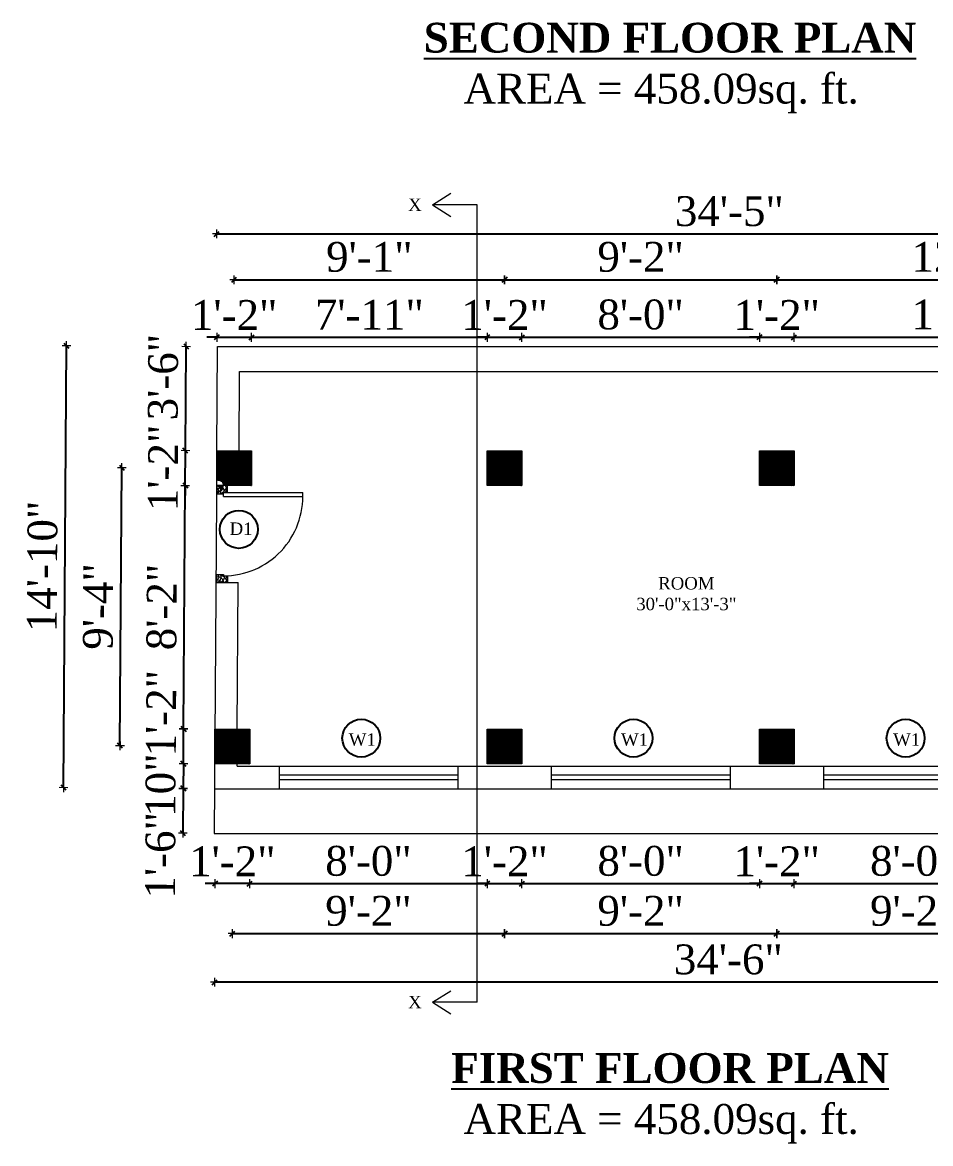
# Model space of a CAD drawing. Header units: inches. Extents: x 4069 to 291496, y -47643 to 12535.
# Drawn here: x 29905.8 to 30271.6, y 1867.3 to 2318.7 of the extents above; entities that cross this region are included whole.
import ezdxf

# ---------------------------------------------------------------- set-up
doc = ezdxf.new("R2010")
doc.units = ezdxf.units.IN
doc.header["$LTSCALE"] = 5
doc.header["$MEASUREMENT"] = 0
for name, color, linetype, lineweight in [('A-WALL', 7, 'Continuous', 9), ('Dimension', 7, 'Continuous', 18), ('DOOR', 62, 'Continuous', 0)]:
    doc.layers.add(name, color=color, linetype=linetype, lineweight=lineweight)
doc.layers.add('dim line', color=7, linetype='Continuous', lineweight=15, true_color=0xfab2b2)
doc.layers.add('TEXT', color=6, linetype='Continuous')
doc.layers.add('WALL', color=7, linetype='Continuous')
doc.styles.add('ordinary', font='times.ttf')
doc.dimstyles.new('Copy of 96', dxfattribs={"dimtxt": 7, "dimasz": 4, "dimexe": 0.5, "dimexo": 0.5, "dimgap": 3, "dimtad": 1, "dimdec": 1, "dimzin": 11, "dimdsep": 46, "dimlunit": 4, "dimtxsty": 'ordinary', "dimblk": 'OBLIQUE', "dimcen": 0.09, "dimse1": 1, "dimse2": 1, "dimclrt": 6, "dimazin": 0, "dimtfac": 1, "dimtdec": 1, "dimtix": 1, "dimtmove": 2, "dimatfit": 3, "dimldrblk": 'leader', "dimfxl": 0.5, "dimfxlon": 1, "dimtolj": 1, "dimtzin": 0, "dimarcsym": 0})
pattern_1 = [(45, (5670.89868, 530.48116), (-0.08838834765, 0.08838834765), [])]

# ---------------------------------------------------------------- blocks, each defined once
blk = doc.blocks.new('A$C27B36B59')
at = {"layer": 'DOOR'}
for p, q in [((0, 4), (0, 0)), ((2.5, 4), (0, 4)), ((0, 0), (3, 0)), ((2.5, 2.5), (2.5, 4)), ((3, 2.5), (2.5, 2.5)), ((3, 0), (3, 2.5))]:
    blk.add_line(p, q, dxfattribs=at)
for centre, radius, start, end in [((-1.4, -0.54), 4.75, 22.1411, 72.838), ((1.34, 2.09), 1.64, 45.138, 144.8948), ((2.21, 0.3), 2.49, 83.3149, 152.658), ((0.13, 0.37), 2.05, 349.4875, 93.6805), ((1.96, -0.47), 2.01, 58.7447, 166.495), ((-0.06, 0.32), 1.13, 343.542, 86.947), ((2.08, -0.4), 1.17, 38.2816, 160.1519)]:
    blk.add_arc(centre, radius, start, end, dxfattribs=at)
blk = doc.blocks.new('D2')
at = {"layer": 'DOOR'}
for p, q in [((74473.95, 24047.59), (74473.95, 24018.09)), ((74473.95, 24047.59), (74475.45, 24047.59)), ((74475.45, 24047.59), (74475.45, 24018.13))]:
    blk.add_line(p, q, dxfattribs=at)
blk.add_arc((74473.95, 24047.59), 29.5, 180, 272.9146, dxfattribs=at)
at = {"layer": 'DOOR', "xscale": -1, "rotation": 180}
blk.add_blockref('A$C27B36B59', (74441.95, 24050.09), dxfattribs=at)
at = {"layer": 'DOOR', "rotation": 180}
blk.add_blockref('A$C27B36B59', (74477.95, 24050.09), dxfattribs=at)
blk = doc.blocks.new('oblique')
at = {"color": 0, "lineweight": -2}
blk.add_line((0.25, 0.25), (-0.25, -0.25), dxfattribs=at)
at = {"layer": 'dim line', "lineweight": 9}
for p, q in [((-0.4375, 0), (0.4375, 0)), ((0, 0.4375), (0, -0.4375))]:
    blk.add_line(p, q, dxfattribs=at)
blk = doc.blocks.new('*D599')
at = {"layer": 'A-WALL', "color": 0, "lineweight": -2, "ltscale": 50, "transparency": 16777216}
for p, q in [((29983.36, 1971.96), (29979.36, 1971.96)), ((29997.36, 1971.96), (29983.36, 1971.96)), ((29997.36, 1971.96), (30001.36, 1971.96))]:
    blk.add_line(p, q, dxfattribs=at)
at = {"layer": 'Defpoints', "color": 0, "ltscale": 50, "transparency": 16777216}
for p in [(29983.36, 2020.2, -58.17), (29997.36, 2020.2, -58.17), (29983.36, 1971.96)]:
    blk.add_point(p, dxfattribs=at)
at = {"layer": 'A-WALL', "color": 0, "lineweight": -2, "ltscale": 50, "transparency": 16777216, "xscale": 4, "yscale": 4, "zscale": 4}
blk.add_blockref('oblique', (29983.36, 1971.96), dxfattribs=at)
at = {"layer": 'A-WALL', "color": 0, "lineweight": -2, "ltscale": 50, "transparency": 16777216, "xscale": 4, "yscale": 4, "zscale": 4, "rotation": 180}
blk.add_blockref('oblique', (29997.36, 1971.96), dxfattribs=at)
at = {"layer": 'A-WALL', "color": 6, "ltscale": 50, "transparency": 16777216, "insert": (29990.36, 1980.96), "char_height": 12, "attachment_point": 5, "style": 'ordinary'}
blk.add_mtext('\\A1;1\'-2"', dxfattribs=at)
blk = doc.blocks.new('_OBLIQUE')
at = {"color": 0, "linetype": 'ByBlock'}
blk.add_line((-0.5, -0.5), (0.5, 0.5), dxfattribs=at)
blk = doc.blocks.new('leader')
at = {"layer": 'Dimension'}
for p, q in [((0, -4.33), (0, 4.33)), ((-4.42, 0), (4.42, 0))]:
    blk.add_line(p, q, dxfattribs=at)
blk = doc.blocks.new('*D600')
at = {"layer": 'A-WALL', "color": 0, "lineweight": -2, "ltscale": 5, "transparency": 16777216}
blk.add_line((29997.36, 1971.96), (30092.98, 1971.96), dxfattribs=at)
at = {"layer": 'Defpoints', "color": 0, "ltscale": 5, "transparency": 16777216}
for p in [(29997.36, 2020.2, -58.17), (30092.98, 2020.2, -58.17), (30092.98, 1971.96)]:
    blk.add_point(p, dxfattribs=at)
at = {"layer": 'A-WALL', "color": 0, "lineweight": -2, "ltscale": 5, "transparency": 16777216, "xscale": 4, "yscale": 4, "zscale": 4, "rotation": 180}
blk.add_blockref('oblique', (29997.36, 1971.96), dxfattribs=at)
at = {"layer": 'A-WALL', "color": 0, "lineweight": -2, "ltscale": 5, "transparency": 16777216, "xscale": 4, "yscale": 4, "zscale": 4}
blk.add_blockref('oblique', (30092.98, 1971.96), dxfattribs=at)
at = {"layer": 'A-WALL', "color": 6, "ltscale": 5, "transparency": 16777216, "insert": (30045.17, 1981.06), "char_height": 12, "attachment_point": 5, "style": 'ordinary'}
blk.add_mtext('\\A1;8\'-0"', dxfattribs=at)
blk = doc.blocks.new('*D601')
at = {"layer": 'A-WALL', "color": 0, "lineweight": -2, "ltscale": 5, "transparency": 16777216}
for p, q in [((30092.98, 1971.96), (30088.98, 1971.96)), ((30092.98, 1971.96), (30106.98, 1971.96)), ((30106.98, 1971.96), (30110.98, 1971.96))]:
    blk.add_line(p, q, dxfattribs=at)
at = {"layer": 'Defpoints', "color": 0, "ltscale": 5, "transparency": 16777216}
for p in [(30092.98, 2020.2, -58.17), (30106.98, 2020.2, -58.17), (30106.98, 1971.96)]:
    blk.add_point(p, dxfattribs=at)
at = {"layer": 'A-WALL', "color": 0, "lineweight": -2, "ltscale": 5, "transparency": 16777216, "xscale": 4, "yscale": 4, "zscale": 4}
blk.add_blockref('oblique', (30092.98, 1971.96), dxfattribs=at)
at = {"layer": 'A-WALL', "color": 0, "lineweight": -2, "ltscale": 5, "transparency": 16777216, "xscale": 4, "yscale": 4, "zscale": 4, "rotation": 180}
blk.add_blockref('oblique', (30106.98, 1971.96), dxfattribs=at)
at = {"layer": 'A-WALL', "color": 6, "ltscale": 5, "transparency": 16777216, "insert": (30099.98, 1980.96), "char_height": 12, "attachment_point": 5, "style": 'ordinary'}
blk.add_mtext('\\A1;1\'-2"', dxfattribs=at)
blk = doc.blocks.new('*D602')
at = {"layer": 'A-WALL', "color": 0, "lineweight": -2, "ltscale": 5, "transparency": 16777216}
blk.add_line((30106.98, 1971.96), (30202.6, 1971.96), dxfattribs=at)
at = {"layer": 'Defpoints', "color": 0, "ltscale": 5, "transparency": 16777216}
for p in [(30106.98, 2020.2, -58.17), (30202.6, 2020.2, -58.17), (30202.6, 1971.96)]:
    blk.add_point(p, dxfattribs=at)
at = {"layer": 'A-WALL', "color": 0, "lineweight": -2, "ltscale": 5, "transparency": 16777216, "xscale": 4, "yscale": 4, "zscale": 4, "rotation": 180}
blk.add_blockref('oblique', (30106.98, 1971.96), dxfattribs=at)
at = {"layer": 'A-WALL', "color": 0, "lineweight": -2, "ltscale": 5, "transparency": 16777216, "xscale": 4, "yscale": 4, "zscale": 4}
blk.add_blockref('oblique', (30202.6, 1971.96), dxfattribs=at)
at = {"layer": 'A-WALL', "color": 6, "ltscale": 5, "transparency": 16777216, "insert": (30154.79, 1981.06), "char_height": 12, "attachment_point": 5, "style": 'ordinary'}
blk.add_mtext('\\A1;8\'-0"', dxfattribs=at)
blk = doc.blocks.new('*D603')
at = {"layer": 'A-WALL', "color": 0, "lineweight": -2, "ltscale": 5, "transparency": 16777216}
for p, q in [((30202.6, 1971.96), (30198.6, 1971.96)), ((30202.6, 1971.96), (30216.6, 1971.96)), ((30216.6, 1971.96), (30220.6, 1971.96))]:
    blk.add_line(p, q, dxfattribs=at)
at = {"layer": 'Defpoints', "color": 0, "ltscale": 5, "transparency": 16777216}
for p in [(30202.6, 2020.2, -58.17), (30216.6, 2020.2, -58.17), (30216.6, 1971.96)]:
    blk.add_point(p, dxfattribs=at)
at = {"layer": 'A-WALL', "color": 0, "lineweight": -2, "ltscale": 5, "transparency": 16777216, "xscale": 4, "yscale": 4, "zscale": 4}
blk.add_blockref('oblique', (30202.6, 1971.96), dxfattribs=at)
at = {"layer": 'A-WALL', "color": 0, "lineweight": -2, "ltscale": 5, "transparency": 16777216, "xscale": 4, "yscale": 4, "zscale": 4, "rotation": 180}
blk.add_blockref('oblique', (30216.6, 1971.96), dxfattribs=at)
at = {"layer": 'A-WALL', "color": 6, "ltscale": 5, "transparency": 16777216, "insert": (30209.6, 1980.96), "char_height": 12, "attachment_point": 5, "style": 'ordinary'}
blk.add_mtext('\\A1;1\'-2"', dxfattribs=at)
blk = doc.blocks.new('*D604')
at = {"layer": 'A-WALL', "color": 0, "lineweight": -2, "ltscale": 5, "transparency": 16777216}
blk.add_line((30216.6, 1971.96), (30312.6, 1971.96), dxfattribs=at)
at = {"layer": 'Defpoints', "color": 0, "ltscale": 5, "transparency": 16777216}
for p in [(30216.6, 2020.2, -58.17), (30312.6, 2020.2), (30312.6, 1971.96)]:
    blk.add_point(p, dxfattribs=at)
at = {"layer": 'A-WALL', "color": 0, "lineweight": -2, "ltscale": 5, "transparency": 16777216, "xscale": 4, "yscale": 4, "zscale": 4, "rotation": 180}
blk.add_blockref('oblique', (30216.6, 1971.96), dxfattribs=at)
at = {"layer": 'A-WALL', "color": 0, "lineweight": -2, "ltscale": 5, "transparency": 16777216, "xscale": 4, "yscale": 4, "zscale": 4}
blk.add_blockref('oblique', (30312.6, 1971.96), dxfattribs=at)
at = {"layer": 'A-WALL', "color": 6, "ltscale": 5, "transparency": 16777216, "insert": (30264.6, 1981.06), "char_height": 12, "attachment_point": 5, "style": 'ordinary'}
blk.add_mtext('\\A1;8\'-0"', dxfattribs=at)
blk = doc.blocks.new('*D493')
at = {"layer": 'A-WALL', "color": 0, "lineweight": -2, "ltscale": 5, "transparency": 16777216}
blk.add_line((29990.36, 1951.83), (30099.98, 1951.83), dxfattribs=at)
at = {"layer": 'Defpoints', "color": 0, "ltscale": 5, "transparency": 16777216}
for p in [(29990.36, 2027.2, -58.17), (30099.98, 2027.2, -58.17), (30099.98, 1951.83)]:
    blk.add_point(p, dxfattribs=at)
at = {"layer": 'A-WALL', "color": 0, "lineweight": -2, "ltscale": 5, "transparency": 16777216, "xscale": 4, "yscale": 4, "zscale": 4, "rotation": 180}
blk.add_blockref('oblique', (29990.36, 1951.83), dxfattribs=at)
at = {"layer": 'A-WALL', "color": 0, "lineweight": -2, "ltscale": 5, "transparency": 16777216, "xscale": 4, "yscale": 4, "zscale": 4}
blk.add_blockref('oblique', (30099.98, 1951.83), dxfattribs=at)
at = {"layer": 'A-WALL', "color": 6, "ltscale": 5, "transparency": 16777216, "insert": (30045.17, 1960.95), "char_height": 12, "attachment_point": 5, "style": 'ordinary'}
blk.add_mtext('\\A1;9\'-2"', dxfattribs=at)
blk = doc.blocks.new('*D606')
at = {"layer": 'A-WALL', "color": 0, "lineweight": -2, "ltscale": 5, "transparency": 16777216}
blk.add_line((30099.98, 1951.83), (30209.6, 1951.83), dxfattribs=at)
at = {"layer": 'Defpoints', "color": 0, "ltscale": 5, "transparency": 16777216}
for p in [(30099.98, 2027.2, -58.17), (30209.6, 2027.2, -58.17), (30209.6, 1951.83)]:
    blk.add_point(p, dxfattribs=at)
at = {"layer": 'A-WALL', "color": 0, "lineweight": -2, "ltscale": 5, "transparency": 16777216, "xscale": 4, "yscale": 4, "zscale": 4, "rotation": 180}
blk.add_blockref('oblique', (30099.98, 1951.83), dxfattribs=at)
at = {"layer": 'A-WALL', "color": 0, "lineweight": -2, "ltscale": 5, "transparency": 16777216, "xscale": 4, "yscale": 4, "zscale": 4}
blk.add_blockref('oblique', (30209.6, 1951.83), dxfattribs=at)
at = {"layer": 'A-WALL', "color": 6, "ltscale": 5, "transparency": 16777216, "insert": (30154.79, 1960.95), "char_height": 12, "attachment_point": 5, "style": 'ordinary'}
blk.add_mtext('\\A1;9\'-2"', dxfattribs=at)
blk = doc.blocks.new('*D607')
at = {"layer": 'A-WALL', "color": 0, "lineweight": -2, "ltscale": 5, "transparency": 16777216}
blk.add_line((30209.6, 1951.83), (30319.6, 1951.83), dxfattribs=at)
at = {"layer": 'Defpoints', "color": 0, "ltscale": 5, "transparency": 16777216}
for p in [(30209.6, 2027.2, -58.17), (30319.6, 2027.2, -58.17), (30319.6, 1951.83)]:
    blk.add_point(p, dxfattribs=at)
at = {"layer": 'A-WALL', "color": 0, "lineweight": -2, "ltscale": 5, "transparency": 16777216, "xscale": 4, "yscale": 4, "zscale": 4, "rotation": 180}
blk.add_blockref('oblique', (30209.6, 1951.83), dxfattribs=at)
at = {"layer": 'A-WALL', "color": 0, "lineweight": -2, "ltscale": 5, "transparency": 16777216, "xscale": 4, "yscale": 4, "zscale": 4}
blk.add_blockref('oblique', (30319.6, 1951.83), dxfattribs=at)
at = {"layer": 'A-WALL', "color": 6, "ltscale": 5, "transparency": 16777216, "insert": (30264.6, 1960.95), "char_height": 12, "attachment_point": 5, "style": 'ordinary'}
blk.add_mtext('\\A1;9\'-2"', dxfattribs=at)
blk = doc.blocks.new('*D494')
at = {"layer": 'A-WALL', "color": 0, "lineweight": -2, "ltscale": 5, "transparency": 16777216}
blk.add_line((30396.93, 1932.29), (29983.26, 1932.29), dxfattribs=at)
at = {"layer": 'Defpoints', "color": 0, "ltscale": 5, "transparency": 16777216}
for p in [(30396.93, 2130.54, -58), (29983.26, 2020.2, -58.17), (29983.26, 1932.29)]:
    blk.add_point(p, dxfattribs=at)
at = {"layer": 'A-WALL', "color": 0, "lineweight": -2, "ltscale": 5, "transparency": 16777216, "xscale": 4, "yscale": 4, "zscale": 4, "rotation": 180}
blk.add_blockref('oblique', (29983.26, 1932.29), dxfattribs=at)
at = {"layer": 'A-WALL', "color": 0, "lineweight": -2, "ltscale": 5, "transparency": 16777216, "xscale": 4, "yscale": 4, "zscale": 4}
blk.add_blockref('oblique', (30396.93, 1932.29), dxfattribs=at)
at = {"layer": 'A-WALL', "color": 6, "ltscale": 5, "transparency": 16777216, "insert": (30190.1, 1941.4), "char_height": 12, "attachment_point": 5, "style": 'ordinary'}
blk.add_mtext('\\A1;34\'-6"', dxfattribs=at)
blk = doc.blocks.new('*D608')
at = {"layer": 'A-WALL', "color": 0, "lineweight": -2, "ltscale": 50, "transparency": 16777216}
for p, q in [((29984.09, 2191.91), (29980.09, 2191.91)), ((29984.09, 2191.91), (29998.09, 2191.91)), ((29998.09, 2191.91), (30002.09, 2191.91))]:
    blk.add_line(p, q, dxfattribs=at)
at = {"layer": 'Defpoints', "color": 0, "ltscale": 50, "transparency": 16777216}
for p in [(29998.09, 2191.91), (29984.09, 2146.2, -58.17), (29998.09, 2146.2, -58.17)]:
    blk.add_point(p, dxfattribs=at)
at = {"layer": 'A-WALL', "color": 0, "lineweight": -2, "ltscale": 50, "transparency": 16777216, "xscale": 4, "yscale": 4, "zscale": 4}
blk.add_blockref('oblique', (29984.09, 2191.91), dxfattribs=at)
at = {"layer": 'A-WALL', "color": 0, "lineweight": -2, "ltscale": 50, "transparency": 16777216, "xscale": 4, "yscale": 4, "zscale": 4, "rotation": 180}
blk.add_blockref('oblique', (29998.09, 2191.91), dxfattribs=at)
at = {"layer": 'A-WALL', "color": 6, "ltscale": 50, "transparency": 16777216, "insert": (29991.09, 2200.91), "char_height": 12, "attachment_point": 5, "style": 'ordinary'}
blk.add_mtext('\\A1;1\'-2"', dxfattribs=at)
blk = doc.blocks.new('*D613')
at = {"layer": 'A-WALL', "color": 0, "lineweight": -2, "ltscale": 5, "transparency": 16777216}
blk.add_line((29998.09, 2191.91), (30092.98, 2191.91), dxfattribs=at)
at = {"layer": 'Defpoints', "color": 0, "ltscale": 5, "transparency": 16777216}
for p in [(30092.98, 2191.91), (29998.09, 2146.2, -58.17), (30092.98, 2146.2, -58.17)]:
    blk.add_point(p, dxfattribs=at)
at = {"layer": 'A-WALL', "color": 0, "lineweight": -2, "ltscale": 5, "transparency": 16777216, "xscale": 4, "yscale": 4, "zscale": 4, "rotation": 180}
blk.add_blockref('oblique', (29998.09, 2191.91), dxfattribs=at)
at = {"layer": 'A-WALL', "color": 0, "lineweight": -2, "ltscale": 5, "transparency": 16777216, "xscale": 4, "yscale": 4, "zscale": 4}
blk.add_blockref('oblique', (30092.98, 2191.91), dxfattribs=at)
at = {"layer": 'A-WALL', "color": 6, "ltscale": 5, "transparency": 16777216, "insert": (30045.53, 2201.03), "char_height": 12, "attachment_point": 5, "style": 'ordinary'}
blk.add_mtext('\\A1;7\'-11"', dxfattribs=at)
blk = doc.blocks.new('*D508')
at = {"layer": 'A-WALL', "color": 0, "lineweight": -2, "ltscale": 5, "transparency": 16777216}
for p, q in [((30092.98, 2191.91), (30088.98, 2191.91)), ((30092.98, 2191.91), (30106.98, 2191.91)), ((30106.98, 2191.91), (30110.98, 2191.91))]:
    blk.add_line(p, q, dxfattribs=at)
at = {"layer": 'Defpoints', "color": 0, "ltscale": 5, "transparency": 16777216}
for p in [(30106.98, 2191.91), (30092.98, 2146.2, -58.17), (30106.98, 2146.2, -58.17)]:
    blk.add_point(p, dxfattribs=at)
at = {"layer": 'A-WALL', "color": 0, "lineweight": -2, "ltscale": 5, "transparency": 16777216, "xscale": 4, "yscale": 4, "zscale": 4}
blk.add_blockref('oblique', (30092.98, 2191.91), dxfattribs=at)
at = {"layer": 'A-WALL', "color": 0, "lineweight": -2, "ltscale": 5, "transparency": 16777216, "xscale": 4, "yscale": 4, "zscale": 4, "rotation": 180}
blk.add_blockref('oblique', (30106.98, 2191.91), dxfattribs=at)
at = {"layer": 'A-WALL', "color": 6, "ltscale": 5, "transparency": 16777216, "insert": (30099.98, 2200.91), "char_height": 12, "attachment_point": 5, "style": 'ordinary'}
blk.add_mtext('\\A1;1\'-2"', dxfattribs=at)
blk = doc.blocks.new('*D614')
at = {"layer": 'A-WALL', "color": 0, "lineweight": -2, "ltscale": 5, "transparency": 16777216}
blk.add_line((30106.98, 2191.91), (30202.6, 2191.91), dxfattribs=at)
at = {"layer": 'Defpoints', "color": 0, "ltscale": 5, "transparency": 16777216}
for p in [(30202.6, 2191.91), (30106.98, 2146.2, -58.17), (30202.6, 2146.2, -58.17)]:
    blk.add_point(p, dxfattribs=at)
at = {"layer": 'A-WALL', "color": 0, "lineweight": -2, "ltscale": 5, "transparency": 16777216, "xscale": 4, "yscale": 4, "zscale": 4, "rotation": 180}
blk.add_blockref('oblique', (30106.98, 2191.91), dxfattribs=at)
at = {"layer": 'A-WALL', "color": 0, "lineweight": -2, "ltscale": 5, "transparency": 16777216, "xscale": 4, "yscale": 4, "zscale": 4}
blk.add_blockref('oblique', (30202.6, 2191.91), dxfattribs=at)
at = {"layer": 'A-WALL', "color": 6, "ltscale": 5, "transparency": 16777216, "insert": (30154.79, 2201.02), "char_height": 12, "attachment_point": 5, "style": 'ordinary'}
blk.add_mtext('\\A1;8\'-0"', dxfattribs=at)
blk = doc.blocks.new('*D615')
at = {"layer": 'A-WALL', "color": 0, "lineweight": -2, "ltscale": 5, "transparency": 16777216}
for p, q in [((30202.6, 2191.91), (30198.6, 2191.91)), ((30202.6, 2191.91), (30216.6, 2191.91)), ((30216.6, 2191.91), (30220.6, 2191.91))]:
    blk.add_line(p, q, dxfattribs=at)
at = {"layer": 'Defpoints', "color": 0, "ltscale": 5, "transparency": 16777216}
for p in [(30216.6, 2191.91), (30202.6, 2146.2, -58.17), (30216.6, 2146.2, -58.17)]:
    blk.add_point(p, dxfattribs=at)
at = {"layer": 'A-WALL', "color": 0, "lineweight": -2, "ltscale": 5, "transparency": 16777216, "xscale": 4, "yscale": 4, "zscale": 4}
blk.add_blockref('oblique', (30202.6, 2191.91), dxfattribs=at)
at = {"layer": 'A-WALL', "color": 0, "lineweight": -2, "ltscale": 5, "transparency": 16777216, "xscale": 4, "yscale": 4, "zscale": 4, "rotation": 180}
blk.add_blockref('oblique', (30216.6, 2191.91), dxfattribs=at)
at = {"layer": 'A-WALL', "color": 6, "ltscale": 5, "transparency": 16777216, "insert": (30209.6, 2200.91), "char_height": 12, "attachment_point": 5, "style": 'ordinary'}
blk.add_mtext('\\A1;1\'-2"', dxfattribs=at)
blk = doc.blocks.new('*D509')
at = {"layer": 'A-WALL', "color": 0, "lineweight": -2, "ltscale": 5, "transparency": 16777216}
blk.add_line((30216.6, 2191.91), (30355.05, 2191.91), dxfattribs=at)
at = {"layer": 'Defpoints', "color": 0, "ltscale": 5, "transparency": 16777216}
for p in [(30355.05, 2191.91), (30216.6, 2146.2, -58.17), (30355.05, 2146.2, -58.17)]:
    blk.add_point(p, dxfattribs=at)
at = {"layer": 'A-WALL', "color": 0, "lineweight": -2, "ltscale": 5, "transparency": 16777216, "xscale": 4, "yscale": 4, "zscale": 4, "rotation": 180}
blk.add_blockref('oblique', (30216.6, 2191.91), dxfattribs=at)
at = {"layer": 'A-WALL', "color": 0, "lineweight": -2, "ltscale": 5, "transparency": 16777216, "xscale": 4, "yscale": 4, "zscale": 4}
blk.add_blockref('oblique', (30355.05, 2191.91), dxfattribs=at)
at = {"layer": 'A-WALL', "color": 6, "ltscale": 5, "transparency": 16777216, "insert": (30285.82, 2201.02), "char_height": 12, "attachment_point": 5, "style": 'ordinary'}
blk.add_mtext('\\A1;11\'-6"', dxfattribs=at)
blk = doc.blocks.new('*D510')
at = {"layer": 'A-WALL', "color": 0, "lineweight": -2, "ltscale": 5, "transparency": 16777216}
blk.add_line((29991.09, 2215.1), (30099.98, 2215.1), dxfattribs=at)
at = {"layer": 'Defpoints', "color": 0, "ltscale": 5, "transparency": 16777216}
for p in [(30099.98, 2215.1), (29991.09, 2139.2, -58.17), (30099.98, 2139.2, -58.17)]:
    blk.add_point(p, dxfattribs=at)
at = {"layer": 'A-WALL', "color": 0, "lineweight": -2, "ltscale": 5, "transparency": 16777216, "xscale": 4, "yscale": 4, "zscale": 4, "rotation": 180}
blk.add_blockref('oblique', (29991.09, 2215.1), dxfattribs=at)
at = {"layer": 'A-WALL', "color": 0, "lineweight": -2, "ltscale": 5, "transparency": 16777216, "xscale": 4, "yscale": 4, "zscale": 4}
blk.add_blockref('oblique', (30099.98, 2215.1), dxfattribs=at)
at = {"layer": 'A-WALL', "color": 6, "ltscale": 5, "transparency": 16777216, "insert": (30045.53, 2224.23), "char_height": 12, "attachment_point": 5, "style": 'ordinary'}
blk.add_mtext('\\A1;9\'-1"', dxfattribs=at)
blk = doc.blocks.new('*D617')
at = {"layer": 'A-WALL', "color": 0, "lineweight": -2, "ltscale": 5, "transparency": 16777216}
blk.add_line((30099.98, 2215.1), (30209.6, 2215.1), dxfattribs=at)
at = {"layer": 'Defpoints', "color": 0, "ltscale": 5, "transparency": 16777216}
for p in [(30209.6, 2215.1), (30099.98, 2139.2, -58.17), (30209.6, 2139.2, -58.17)]:
    blk.add_point(p, dxfattribs=at)
at = {"layer": 'A-WALL', "color": 0, "lineweight": -2, "ltscale": 5, "transparency": 16777216, "xscale": 4, "yscale": 4, "zscale": 4, "rotation": 180}
blk.add_blockref('oblique', (30099.98, 2215.1), dxfattribs=at)
at = {"layer": 'A-WALL', "color": 0, "lineweight": -2, "ltscale": 5, "transparency": 16777216, "xscale": 4, "yscale": 4, "zscale": 4}
blk.add_blockref('oblique', (30209.6, 2215.1), dxfattribs=at)
at = {"layer": 'A-WALL', "color": 6, "ltscale": 5, "transparency": 16777216, "insert": (30154.79, 2224.23), "char_height": 12, "attachment_point": 5, "style": 'ordinary'}
blk.add_mtext('\\A1;9\'-2"', dxfattribs=at)
blk = doc.blocks.new('*D618')
at = {"layer": 'A-WALL', "color": 0, "lineweight": -2, "ltscale": 5, "transparency": 16777216}
blk.add_line((30209.6, 2215.1), (30362.05, 2215.1), dxfattribs=at)
at = {"layer": 'Defpoints', "color": 0, "ltscale": 5, "transparency": 16777216}
for p in [(30362.05, 2215.1), (30209.6, 2139.2, -58.17), (30362.05, 2139.2, -58.17)]:
    blk.add_point(p, dxfattribs=at)
at = {"layer": 'A-WALL', "color": 0, "lineweight": -2, "ltscale": 5, "transparency": 16777216, "xscale": 4, "yscale": 4, "zscale": 4, "rotation": 180}
blk.add_blockref('oblique', (30209.6, 2215.1), dxfattribs=at)
at = {"layer": 'A-WALL', "color": 0, "lineweight": -2, "ltscale": 5, "transparency": 16777216, "xscale": 4, "yscale": 4, "zscale": 4}
blk.add_blockref('oblique', (30362.05, 2215.1), dxfattribs=at)
at = {"layer": 'A-WALL', "color": 6, "ltscale": 5, "transparency": 16777216, "insert": (30285.82, 2224.21), "char_height": 12, "attachment_point": 5, "style": 'ordinary'}
blk.add_mtext('\\A1;12\'-8"', dxfattribs=at)
blk = doc.blocks.new('*D511')
at = {"layer": 'A-WALL', "color": 0, "lineweight": -2, "ltscale": 5, "transparency": 16777216}
blk.add_line((29984.09, 2233.54), (30396.93, 2233.54), dxfattribs=at)
at = {"layer": 'Defpoints', "color": 0, "ltscale": 5, "transparency": 16777216}
for p in [(30396.93, 2233.54), (29984.09, 2146.2, -58.17), (30396.93, 2130.54, -58)]:
    blk.add_point(p, dxfattribs=at)
at = {"layer": 'A-WALL', "color": 0, "lineweight": -2, "ltscale": 5, "transparency": 16777216, "xscale": 4, "yscale": 4, "zscale": 4, "rotation": 180}
blk.add_blockref('oblique', (29984.09, 2233.54), dxfattribs=at)
at = {"layer": 'A-WALL', "color": 0, "lineweight": -2, "ltscale": 5, "transparency": 16777216, "xscale": 4, "yscale": 4, "zscale": 4}
blk.add_blockref('oblique', (30396.93, 2233.54), dxfattribs=at)
at = {"layer": 'A-WALL', "color": 6, "ltscale": 5, "transparency": 16777216, "insert": (30190.51, 2242.64), "char_height": 12, "attachment_point": 5, "style": 'ordinary'}
blk.add_mtext('\\A1;34\'-5"', dxfattribs=at)
blk = doc.blocks.new('*D512')
at = {"layer": 'A-WALL', "color": 0, "lineweight": -2, "ltscale": 50, "transparency": 16777216}
blk.add_line((29970.64, 2020.28), (29970.73, 2034.28), dxfattribs=at)
at = {"layer": 'Defpoints', "color": 0, "ltscale": 50, "transparency": 16777216}
for p in [(29970.73, 2034.28), (29983.36, 2034.2, -58.17), (29983.26, 2020.2, -58.17)]:
    blk.add_point(p, dxfattribs=at)
at = {"layer": 'A-WALL', "color": 0, "lineweight": -2, "ltscale": 50, "transparency": 16777216, "xscale": 4, "yscale": 4, "zscale": 4}
for p, rotation in [((29970.73, 2034.28), 89.6259071472328), ((29970.64, 2020.28), 269.6259071472328)]:
    blk.add_blockref('oblique', p, dxfattribs=dict(at, rotation=rotation))
at = {"layer": 'A-WALL', "color": 6, "ltscale": 50, "transparency": 16777216, "insert": (29961.68, 2040.58), "char_height": 12, "attachment_point": 5, "rotation": 89.6259, "style": 'ordinary'}
blk.add_mtext('\\A1;1\'-2"', dxfattribs=at)
blk = doc.blocks.new('*D513')
at = {"layer": 'A-WALL', "color": 0, "lineweight": -2, "ltscale": 5, "transparency": 16777216}
blk.add_line((29970.73, 2034.28), (29971.37, 2132.29), dxfattribs=at)
at = {"layer": 'Defpoints', "color": 0, "ltscale": 5, "transparency": 16777216}
for p in [(29971.37, 2132.29), (29984.09, 2132.2, -58.17), (29983.36, 2034.2, -58.17)]:
    blk.add_point(p, dxfattribs=at)
at = {"layer": 'A-WALL', "color": 0, "lineweight": -2, "ltscale": 5, "transparency": 16777216, "xscale": 4, "yscale": 4, "zscale": 4}
for p, rotation in [((29971.37, 2132.29), 89.62590714722069), ((29970.73, 2034.28), 269.6259071472207)]:
    blk.add_blockref('oblique', p, dxfattribs=dict(at, rotation=rotation))
at = {"layer": 'A-WALL', "color": 6, "ltscale": 5, "transparency": 16777216, "insert": (29961.95, 2083.34), "char_height": 12, "attachment_point": 5, "rotation": 89.6259, "style": 'ordinary'}
blk.add_mtext('\\A1;8\'-2"', dxfattribs=at)
blk = doc.blocks.new('*D619')
at = {"layer": 'A-WALL', "color": 0, "lineweight": -2, "ltscale": 5, "transparency": 16777216}
for p, q in [((29971.46, 2146.28), (29971.49, 2150.28)), ((29971.37, 2132.29), (29971.46, 2146.28)), ((29971.37, 2132.29), (29971.34, 2128.29))]:
    blk.add_line(p, q, dxfattribs=at)
at = {"layer": 'Defpoints', "color": 0, "ltscale": 5, "transparency": 16777216}
for p in [(29971.46, 2146.28), (29984.09, 2146.2, -58.17), (29984.09, 2132.2, -58.17)]:
    blk.add_point(p, dxfattribs=at)
at = {"layer": 'A-WALL', "color": 0, "lineweight": -2, "ltscale": 5, "transparency": 16777216, "xscale": 4, "yscale": 4, "zscale": 4}
for p, rotation in [((29971.46, 2146.28), 269.6259071472207), ((29971.37, 2132.29), 89.62590714722073)]:
    blk.add_blockref('oblique', p, dxfattribs=dict(at, rotation=rotation))
at = {"layer": 'A-WALL', "color": 6, "ltscale": 5, "transparency": 16777216, "insert": (29962.42, 2139.34), "char_height": 12, "attachment_point": 5, "rotation": 89.6259, "style": 'ordinary'}
blk.add_mtext('\\A1;1\'-2"', dxfattribs=at)
blk = doc.blocks.new('*D514')
at = {"layer": 'A-WALL', "color": 0, "lineweight": -2, "ltscale": 5, "transparency": 16777216}
blk.add_line((29945.1, 2027.5), (29945.83, 2139.5), dxfattribs=at)
at = {"layer": 'Defpoints', "color": 0, "ltscale": 5, "transparency": 16777216}
for p in [(29945.83, 2139.5), (29991.09, 2139.2, -58.17), (29990.36, 2027.2, -58.17)]:
    blk.add_point(p, dxfattribs=at)
at = {"layer": 'A-WALL', "color": 0, "lineweight": -2, "ltscale": 5, "transparency": 16777216, "xscale": 4, "yscale": 4, "zscale": 4}
for p, rotation in [((29945.83, 2139.5), 89.62590714722069), ((29945.1, 2027.5), 269.6259071472207)]:
    blk.add_blockref('oblique', p, dxfattribs=dict(at, rotation=rotation))
at = {"layer": 'A-WALL', "color": 6, "ltscale": 5, "transparency": 16777216, "insert": (29936.35, 2083.56), "char_height": 12, "attachment_point": 5, "rotation": 89.6259, "style": 'ordinary'}
blk.add_mtext('\\A1;9\'-4"', dxfattribs=at)
blk = doc.blocks.new('*D515')
at = {"layer": 'A-WALL', "color": 0, "lineweight": -2, "ltscale": 5, "transparency": 16777216}
blk.add_line((29922.37, 2010.6), (29923.54, 2188.6), dxfattribs=at)
at = {"layer": 'Defpoints', "color": 0, "ltscale": 5, "transparency": 16777216}
for p in [(29923.54, 2188.6), (29984.36, 2188.2, -58.17), (29983.2, 2010.2, -58.17)]:
    blk.add_point(p, dxfattribs=at)
at = {"layer": 'A-WALL', "color": 0, "lineweight": -2, "ltscale": 5, "transparency": 16777216, "xscale": 4, "yscale": 4, "zscale": 4}
for p, rotation in [((29923.54, 2188.6), 89.62590714722069), ((29922.37, 2010.6), 269.6259071472207)]:
    blk.add_blockref('oblique', p, dxfattribs=dict(at, rotation=rotation))
at = {"layer": 'A-WALL', "color": 6, "ltscale": 5, "transparency": 16777216, "insert": (29913.85, 2099.66), "char_height": 12, "attachment_point": 5, "rotation": 89.6259, "style": 'ordinary'}
blk.add_mtext('\\A1;14\'-10"', dxfattribs=at)
blk = doc.blocks.new('*D621')
at = {"layer": 'A-WALL', "color": 0, "lineweight": -2, "ltscale": 5, "transparency": 16777216}
blk.add_line((29971.46, 2146.28), (29971.74, 2188.28), dxfattribs=at)
at = {"layer": 'Defpoints', "color": 0, "ltscale": 5, "transparency": 16777216}
for p in [(29971.74, 2188.28), (29984.36, 2188.2), (29984.09, 2146.2, -58.17)]:
    blk.add_point(p, dxfattribs=at)
at = {"layer": 'A-WALL', "color": 0, "lineweight": -2, "ltscale": 5, "transparency": 16777216, "xscale": 4, "yscale": 4, "zscale": 4}
for p, rotation in [((29971.74, 2188.28), 89.62590714722069), ((29971.46, 2146.28), 269.6259071472207)]:
    blk.add_blockref('oblique', p, dxfattribs=dict(at, rotation=rotation))
at = {"layer": 'A-WALL', "color": 6, "ltscale": 5, "transparency": 16777216, "insert": (29962.49, 2175.89), "char_height": 12, "attachment_point": 5, "rotation": 89.6259, "style": 'ordinary'}
blk.add_mtext('\\A1;3\'-6"', dxfattribs=at)
blk = doc.blocks.new('*D516')
at = {"layer": 'A-WALL', "color": 0, "lineweight": -2, "ltscale": 5, "transparency": 16777216}
blk.add_line((29970.64, 2020.28), (29970.57, 2010.28), dxfattribs=at)
at = {"layer": 'Defpoints', "color": 0, "ltscale": 5, "transparency": 16777216}
for p in [(29983.26, 2020.2, -58.17), (29970.57, 2010.28), (29983.2, 2010.2, -58.17)]:
    blk.add_point(p, dxfattribs=at)
at = {"layer": 'A-WALL', "color": 0, "lineweight": -2, "ltscale": 5, "transparency": 16777216, "xscale": 4, "yscale": 4, "zscale": 4}
for p, rotation in [((29970.64, 2020.28), 89.62590714722073), ((29970.57, 2010.28), 269.6259071472207)]:
    blk.add_blockref('oblique', p, dxfattribs=dict(at, rotation=rotation))
at = {"layer": 'A-WALL', "color": 6, "ltscale": 5, "transparency": 16777216, "insert": (29961.5, 2011.62), "char_height": 12, "attachment_point": 5, "rotation": 89.6259, "style": 'ordinary'}
blk.add_mtext('\\A1;10"', dxfattribs=at)
blk = doc.blocks.new('*D625')
at = {"layer": 'A-WALL', "color": 0, "lineweight": -2, "ltscale": 5, "transparency": 16777216}
blk.add_line((29970.57, 2010.28), (29970.46, 1992.28), dxfattribs=at)
at = {"layer": 'Defpoints', "color": 0, "ltscale": 5, "transparency": 16777216}
for p in [(29983.2, 2010.2, -58.17), (29970.46, 1992.28), (29983.08, 1992.2)]:
    blk.add_point(p, dxfattribs=at)
at = {"layer": 'A-WALL', "color": 0, "lineweight": -2, "ltscale": 5, "transparency": 16777216, "xscale": 4, "yscale": 4, "zscale": 4}
for p, rotation in [((29970.57, 2010.28), 89.62590714722073), ((29970.46, 1992.28), 269.6259071472207)]:
    blk.add_blockref('oblique', p, dxfattribs=dict(at, rotation=rotation))
at = {"layer": 'A-WALL', "color": 6, "ltscale": 5, "transparency": 16777216, "insert": (29961.41, 1983.37), "char_height": 12, "attachment_point": 5, "rotation": 89.6259, "style": 'ordinary'}
blk.add_mtext('\\A1;1\'-6"', dxfattribs=at)

msp = doc.modelspace()

# ---------------------------------------------------------------- hatches: boundary and pattern name
at = {"layer": 'A-WALL', "ltscale": 5}
h = msp.add_hatch(dxfattribs=at)
h.set_pattern_fill('ANSI31', color=256)
h.set_pattern_definition(pattern_1)
h.paths.add_polyline_path([(29998.08686, 2132.2023), (29998.08686, 2146.2023), (29984.08686, 2146.2023), (29984.08686, 2134.24734, -1.09621959), (29984.49286, 2129.83422), (29985.38112, 2129.49397), (29985.67621, 2129.49397, 0.425392652), (29984.08686, 2132.2023, 0.362611496), (29985.65299, 2132.2023)])
h = msp.add_hatch(dxfattribs=at)
h.set_pattern_fill('ANSI31', color=256)
h.set_pattern_definition(pattern_1)
h.paths.add_polyline_path([(30106.9767, 2146.2023), (30092.9767, 2146.2023), (30092.9767, 2132.2023), (30106.9767, 2132.2023)])
h = msp.add_hatch(dxfattribs=at)
h.set_pattern_fill('ANSI31', color=256)
h.set_pattern_definition(pattern_1)
h.paths.add_polyline_path([(30202.59782, 2132.2023), (30216.59782, 2132.2023), (30216.59782, 2146.2023), (30202.59782, 2146.2023)])
h = msp.add_hatch(dxfattribs=at)
h.set_pattern_fill('ANSI31', color=256)
h.set_pattern_definition(pattern_1)
h.paths.add_polyline_path([(29983.35559, 2034.2023), (29983.35559, 2020.2023), (29997.35559, 2020.2023), (29997.35559, 2034.2023)])
h = msp.add_hatch(dxfattribs=at)
h.set_pattern_fill('ANSI31', color=256)
h.set_pattern_definition(pattern_1)
h.paths.add_polyline_path([(30092.9767, 2020.2023), (30106.9767, 2020.2023), (30106.9767, 2034.2023), (30092.9767, 2034.2023)])
h = msp.add_hatch(dxfattribs=at)
h.set_pattern_fill('ANSI31', color=256)
h.set_pattern_definition(pattern_1)
h.paths.add_polyline_path([(30202.59782, 2034.2023), (30202.59782, 2020.2023), (30216.59782, 2020.2023), (30216.59782, 2034.2023)])

# ---------------------------------------------------------------- linework, layer by layer
for p, q in [((30070.92146, 2245.2023), (30078.35062, 2249.88151)), ((30088.92146, 2245.2023), (30070.92146, 2245.2023)), ((30070.92146, 2245.2023), (30078.35062, 2240.52309)), ((30088.92146, 1924.2023), (30088.92146, 2245.2023)), ((29984.08686, 2146.2023), (29984.36109, 2188.2023)), ((29984.36109, 2188.2023), (30294.272, 2188.2023)), ((29993.08667, 2146.14354), (29993.29599, 2178.2023)), ((29993.29599, 2178.2023), (30293.698, 2178.2023)), ((29984.08686, 2146.2023), (29983.08136, 1992.2023)), ((29983.74081, 2093.20243), (29992.74101, 2093.20243)), ((29992.35578, 2034.2023), (29992.74101, 2093.20243)), ((29992.25784, 2019.2023), (29992.26437, 2020.2023)), ((29992.25784, 2019.2023), (30315.28726, 2019.2023)), ((30009.16615, 2019.2023), (30009.16615, 2010.2023)), ((30081.16615, 2019.2023), (30081.16615, 2010.2023)), ((30118.78726, 2019.2023), (30118.78726, 2010.2023)), ((30190.78726, 2019.2023), (30190.78726, 2010.2023)), ((30228.40837, 2019.2023), (30228.40837, 2010.2023)), ((30081.16615, 2015.7023), (30009.16615, 2015.7023)), ((30081.16615, 2013.7023), (30009.16615, 2013.7023)), ((30190.78726, 2015.7023), (30118.78726, 2015.7023)), ((30190.78726, 2013.7023), (30118.78726, 2013.7023)), ((30300.40837, 2015.7023), (30228.40837, 2015.7023)), ((30300.40837, 2013.7023), (30228.40837, 2013.7023)), ((29983.19889, 2010.2023), (30320.2232, 2010.2023)), ((29983.08136, 1992.2023), (30308.74889, 1992.2023)), ((30070.92146, 1924.2023), (30078.35062, 1928.88151)), ((30088.92146, 1924.2023), (30070.92146, 1924.2023)), ((30070.92146, 1924.2023), (30078.35062, 1919.52309))]:
    msp.add_line(p, q, dxfattribs=at)
at = {"layer": 'A-WALL', "ltscale": 5, "elevation": -58.16904}
for points in [[(29984.08686, 2146.2023), (29998.08686, 2146.2023), (29998.08686, 2132.2023), (29984.08686, 2132.2023)], [(30092.9767, 2146.2023), (30106.9767, 2146.2023), (30106.9767, 2132.2023), (30092.9767, 2132.2023)], [(30202.59782, 2146.2023), (30216.59782, 2146.2023), (30216.59782, 2132.2023), (30202.59782, 2132.2023)], [(29983.35559, 2034.2023), (29997.35559, 2034.2023), (29997.35559, 2020.2023), (29983.35559, 2020.2023)], [(30092.9767, 2034.2023), (30106.9767, 2034.2023), (30106.9767, 2020.2023), (30092.9767, 2020.2023)], [(30202.59782, 2034.2023), (30216.59782, 2034.2023), (30216.59782, 2020.2023), (30202.59782, 2020.2023)]]:
    msp.add_lwpolyline(points, close=True, dxfattribs=at)
at = {"layer": 'TEXT'}
for centre in [(29992.97062, 2114.59913, -58.16904), (30042.27664, 2030.53374, -58.16904), (30151.89775, 2030.53374, -58.16904), (30261.51887, 2030.53374, -58.16904)]:
    msp.add_circle(centre, 7.64038, dxfattribs=at)

# ---------------------------------------------------------------- block references
at = {"layer": 'WALL', "color": 2, "linetype": 'ByBlock', "xscale": 1.083333333326322, "yscale": 1.083333333326322, "zscale": 1.083333333326322, "rotation": 89.99999999998198}
msp.add_blockref('D2', (56038.34877, -78552.24486, -58.16904), dxfattribs=at)

# ---------------------------------------------------------------- texts
at = {"layer": 'TEXT', "style": 'ordinary'}
for p in [(30061.13976, 2242.78745, -58.16904), (30061.13976, 1921.78745, -58.16904)]:
    msp.add_text('X', height=5, dxfattribs=at).set_placement(p)
for s, rotation, p in [('D1', 359.5142373, (29989.24438, 2112.39788, -58.16904)), ('W1', 0.0003881, (30037.24364, 2027.46962, -58.16904)), ('W1', 0.0003881, (30146.86476, 2027.46962, -58.16904)), ('W1', 0.0003881, (30256.48587, 2027.46962, -58.16904))]:
    msp.add_text(s, height=5, rotation=rotation, dxfattribs=at).set_placement(p)
at = {"layer": 'TEXT', "char_height": 12, "width": 219.8150831, "attachment_point": 8, "rotation": 359.9996119, "style": 'ordinary'}
for s, insert in [('{\\fTimes New Roman|b1|i0|c0|p18;\\LSECOND FLOOR PLAN}', (30166.63031, 2306.3703)), ('AREA = 458.09sq. ft.', (30163.04554, 2282.12955)), ('{\\fTimes New Roman|b1|i0|c0|p18;\\LFIRST FLOOR PLAN}', (30166.63031, 1891.56403)), ('AREA = 458.09sq. ft.', (30163.04554, 1867.32327))]:
    msp.add_mtext(s, dxfattribs=dict(at, insert=insert))
at = {"layer": 'TEXT', "insert": (30173.20126, 2081.98235), "char_height": 5, "attachment_point": 8, "rotation": 359.9996119, "style": 'ordinary'}
msp.add_mtext_dynamic_manual_height_columns('ROOM\\P30\'-0"x13\'-3"', width=101.5687276, gutter_width=1720.71691, heights=[0], dxfattribs=at)

# ---------------------------------------------------------------- dimensions: what is measured, and where the dimension line sits
at = {"layer": 'A-WALL', "ltscale": 5}
for base, p1, p2, picture, middle in [((30396.93486, 2233.5374), (29984.08686, 2146.2023, -58.16904), (30396.93486, 2130.54153, -58), '*D511', (30190.51086, 2242.64123)), ((30099.9767, 2215.1046), (29991.08686, 2139.2023, -58.16904), (30099.9767, 2139.2023, -58.16904), '*D510', (30045.53178, 2224.22573)), ((30209.59782, 2215.1046), (30099.9767, 2139.2023, -58.16904), (30209.59782, 2139.2023, -58.16904), '*D617', (30154.78726, 2224.22573)), ((30362.05144, 2215.1046), (30209.59782, 2139.2023, -58.16904), (30362.05144, 2139.2023, -58.16904), '*D618', (30285.82463, 2224.20842)), ((30092.9767, 2191.91142), (29998.08686, 2146.2023, -58.16904), (30092.9767, 2146.2023, -58.16904), '*D613', (30045.53178, 2201.03255)), ((30106.9767, 2191.91142), (30092.9767, 2146.2023, -58.16904), (30106.9767, 2146.2023, -58.16904), '*D508', (30099.9767, 2200.91142)), ((30202.59782, 2191.91142), (30106.9767, 2146.2023, -58.16904), (30202.59782, 2146.2023, -58.16904), '*D614', (30154.78726, 2201.01524)), ((30216.59782, 2191.91142), (30202.59782, 2146.2023, -58.16904), (30216.59782, 2146.2023, -58.16904), '*D615', (30209.59782, 2200.91142)), ((30355.05144, 2191.91142), (30216.59782, 2146.2023, -58.16904), (30355.05144, 2146.2023, -58.16904), '*D509', (30285.82463, 2201.01524)), ((29983.26418, 1932.29309), (30396.93486, 2130.54153, -58), (29983.26418, 2020.2023, -58.16904), '*D494', (30190.09952, 1941.39691)), ((30099.9767, 1951.83309), (29990.35559, 2027.2023, -58.16904), (30099.9767, 2027.2023, -58.16904), '*D493', (30045.16615, 1960.95421)), ((30209.59782, 1951.83309), (30099.9767, 2027.2023, -58.16904), (30209.59782, 2027.2023, -58.16904), '*D606', (30154.78726, 1960.95421)), ((30319.59782, 1951.83309), (30209.59782, 2027.2023, -58.16904), (30319.59782, 2027.2023, -58.16904), '*D607', (30264.59782, 1960.95421)), ((30092.9767, 1971.95762), (29997.35559, 2020.2023, -58.16904), (30092.9767, 2020.2023, -58.16904), '*D600', (30045.16615, 1981.06144)), ((30106.9767, 1971.95762), (30092.9767, 2020.2023, -58.16904), (30106.9767, 2020.2023, -58.16904), '*D601', (30099.9767, 1980.95762)), ((30202.59782, 1971.95762), (30106.9767, 2020.2023, -58.16904), (30202.59782, 2020.2023, -58.16904), '*D602', (30154.78726, 1981.06144)), ((30216.59782, 1971.95762), (30202.59782, 2020.2023, -58.16904), (30216.59782, 2020.2023, -58.16904), '*D603', (30209.59782, 1980.95762)), ((30312.59782, 1971.95762), (30216.59782, 2020.2023, -58.16904), (30312.59782, 2020.2023), '*D604', (30264.59782, 1981.06144))]:
    dim = msp.add_linear_dim(base=base, p1=p1, p2=p2, dimstyle='Copy of 96', override={"dimtxt": 12, "dimdec": 0, "dimblk": 'oblique', "dimtdec": 0, "dimarcsym": 1}, dxfattribs=at)
    dim.commit()
    dim.dimension.update_dxf_attribs({"geometry": picture, "text_midpoint": middle})
at = {"layer": 'A-WALL', "ltscale": 50}
for base, p1, p2, picture, middle in [((29998.08686, 2191.91142), (29984.08686, 2146.2023, -58.16904), (29998.08686, 2146.2023, -58.16904), '*D608', (29991.08686, 2200.91142)), ((29983.35559, 1971.95762), (29997.35559, 2020.2023, -58.16904), (29983.35559, 2020.2023, -58.16904), '*D599', (29990.35559, 1980.95762))]:
    dim = msp.add_linear_dim(base=base, p1=p1, p2=p2, dimstyle='Copy of 96', override={"dimtxt": 12, "dimdec": 0, "dimblk": 'oblique', "dimtdec": 0, "dimarcsym": 1}, dxfattribs=at)
    dim.commit()
    dim.dimension.update_dxf_attribs({"geometry": picture, "text_midpoint": middle})
at = {"layer": 'A-WALL', "ltscale": 5}
for base, p1, p2, picture, middle in [((29971.73548, 2188.28474), (29984.08686, 2146.2023, -58.16904), (29984.36109, 2188.2023), '*D621', (29962.49473, 2175.89048)), ((29970.57327, 2010.28474), (29983.26418, 2020.2023, -58.16904), (29983.19889, 2010.2023, -58.16904), '*D516', (29961.50229, 2011.61562)), ((29970.45574, 1992.28474), (29983.19889, 2010.2023, -58.16904), (29983.08136, 1992.2023), '*D625', (29961.41088, 1983.36512))]:
    dim = msp.add_linear_dim(base=base, p1=p1, p2=p2, angle=269.6259071, dimstyle='Copy of 96', override={"dimtxt": 12, "dimdec": 0, "dimblk": 'oblique', "dimtdec": 0, "dimarcsym": 1}, dxfattribs=at)
    dim.commit()
    dim.dimension.update_dxf_attribs({"geometry": picture, "text_midpoint": middle, "dimtype": 160})
for base, p1, p2, picture, middle in [((29923.53662, 2188.59944), (29983.19889, 2010.2023, -58.16904), (29984.36109, 2188.2023, -58.16904), '*D515', (29913.85189, 2099.65888)), ((29971.46125, 2146.28474), (29984.08686, 2132.2023, -58.16904), (29984.08686, 2146.2023, -58.16904), '*D619', (29962.41574, 2139.3438)), ((29945.83179, 2139.49778), (29990.35559, 2027.2023, -58.16904), (29991.08686, 2139.2023, -58.16904), '*D514', (29936.34523, 2083.55734)), ((29971.36984, 2132.28533), (29983.35559, 2034.2023, -58.16904), (29984.08686, 2132.2023, -58.16904), '*D513', (29961.94628, 2083.34448))]:
    dim = msp.add_linear_dim(base=base, p1=p1, p2=p2, angle=269.6259071, dimstyle='Copy of 96', override={"dimtxt": 12, "dimdec": 0, "dimblk": 'oblique', "dimtdec": 0, "dimarcsym": 1}, dxfattribs=at)
    dim.commit()
    dim.dimension.update_dxf_attribs({"geometry": picture, "text_midpoint": middle})
at = {"layer": 'A-WALL', "ltscale": 50}
dim = msp.add_linear_dim(base=(29970.72997, 2034.28474), p1=(29983.26418, 2020.2023, -58.16904), p2=(29983.35559, 2034.2023, -58.16904), angle=89.6259071, dimstyle='Copy of 96', override={"dimtxt": 12, "dimdec": 0, "dimblk": 'oblique', "dimtdec": 0, "dimarcsym": 1}, dxfattribs=at)
dim.commit()
dim.dimension.update_dxf_attribs({"geometry": '*D512', "text_midpoint": (29961.68446, 2040.57621), "dimtype": 161})

doc.saveas('drawing.dxf')
